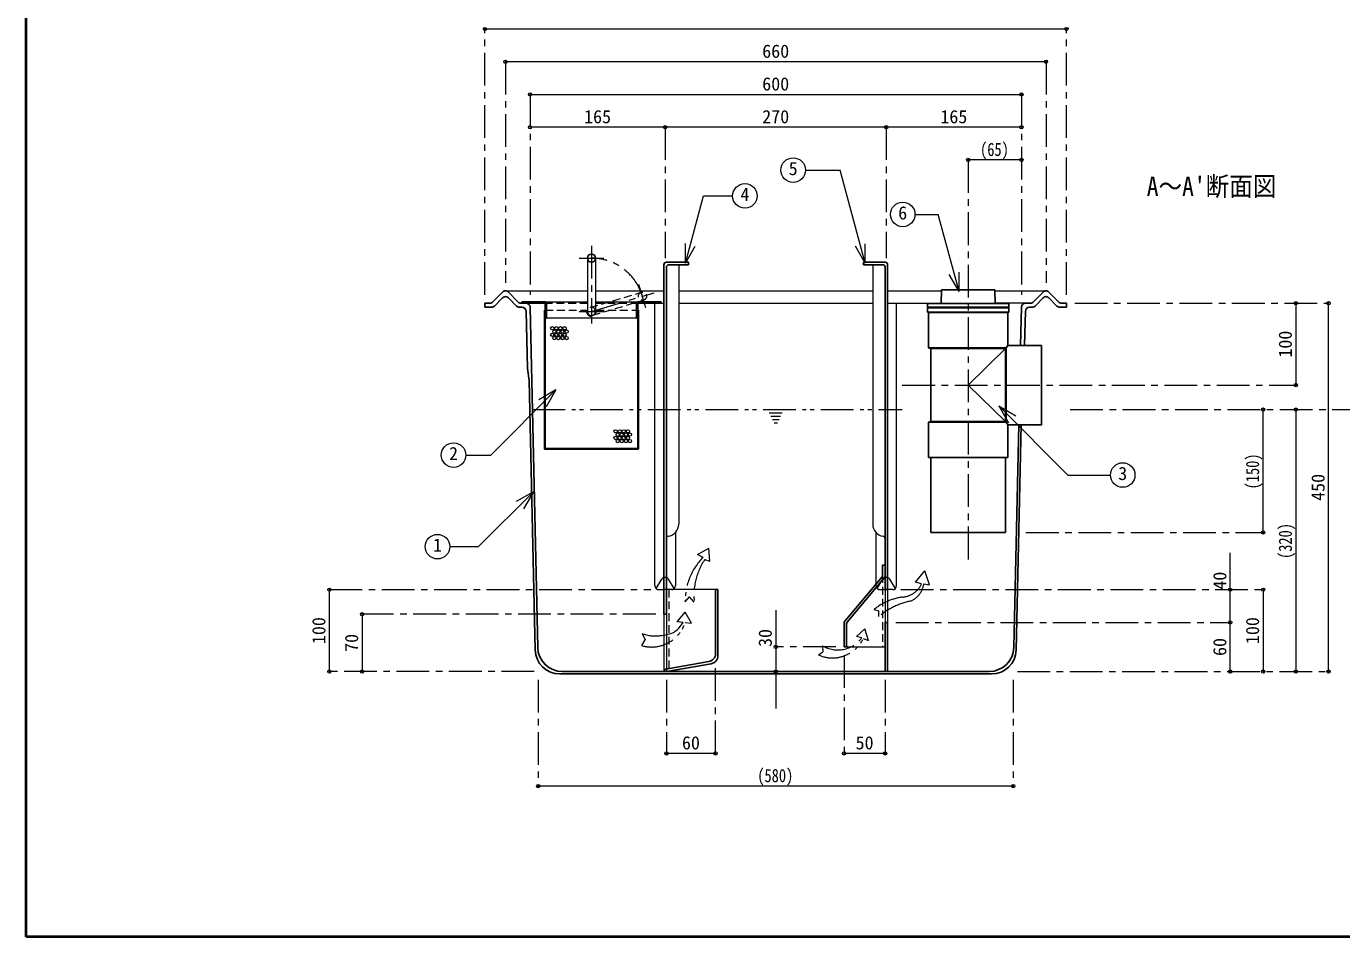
# Model space of a CAD drawing. Units: millimetres at full size, sheet at 1:8. Extents: x -1685 to 1555, y -1115 to 1133.
# Drawn here: x -1685 to -79, y -1115 to -3 of the extents above; entities that cross this region are included whole.
import ezdxf
from ezdxf.enums import TextEntityAlignment as Align

# ---------------------------------------------------------------- set-up
doc = ezdxf.new("R2010")
doc.units = ezdxf.units.MM
doc.header["$LTSCALE"] = 8
doc.header["$PDMODE"] = 32
doc.header["$PDSIZE"] = 4
for name, pattern in [('CHAIN1', [8, 5, -1, 1, -1]), ('DASHED1', [1.8, 1.2, -0.6]), ('DOUBLE_CHAIN1', [8.8, 5, -1, 0.6, -0.6, 0.6, -1])]:
    doc.linetypes.add(name, pattern=pattern)
doc.layers.add('0-0_ﾚｲﾔ1', color=4, linetype='Continuous', lineweight=9)
doc.styles.add('ＭＳ ゴシック', font='')
doc.styles.get('ＭＳ ゴシック').set_extended_font_data('MS Gothic')

msp = doc.modelspace()

# ---------------------------------------------------------------- linework, layer by layer
at = {"layer": '0-0_ﾚｲﾔ1', "color": 1, "lineweight": 40}
for p, q in [((-1684.576, -1114.982), (-1684.576, 1133.018)), ((1555.424, -1114.982), (-1684.576, -1114.982))]:
    msp.add_line(p, q, dxfattribs=at)
at = {"layer": '0-0_ﾚｲﾔ1', "linetype": 'CHAIN1'}
for p, q in [((-1124.576, -330.982), (-1124.576, -5.982)), ((-414.576, -330.982), (-414.576, -5.982)), ((-1099.576, -45.982), (-1099.576, -315.982)), ((-439.576, -45.982), (-439.576, -315.982)), ((-1069.576, -85.982), (-1069.576, -330.982)), ((-469.576, -85.982), (-469.576, -330.982)), ((-904.576, -125.982), (-904.576, -285.982)), ((-634.576, -125.982), (-634.576, -285.982)), ((-534.576, -165.982), (-534.576, -655.982)), ((-994.576, -270.982), (-994.576, -365.982)), ((-1009.576, -285.982), (-979.576, -285.982)), ((-927.996, -346.855), (-936.537, -318.096)), ((-994.576, -350.982), (-917.887, -328.205)), ((-1009.576, -350.982), (-979.576, -350.982)), ((-404.576, -340.982), (-94.576, -340.982)), ((-615.076, -440.982), (-134.576, -440.982)), ((-410.076, -470.982), (5.424, -470.982)), ((-464.076, -620.982), (-174.576, -620.982)), ((-1314.576, -690.982), (-922.165, -690.982)), ((-616.988, -690.982), (-174.576, -690.982)), ((-916.076, -720.982), (-1274.576, -720.982)), ((-623.076, -730.982), (-214.576, -730.982)), ((-696.076, -760.982), (-769.576, -760.982)), ((-843.076, -890.982), (-843.076, -784.053)), ((-686.076, -770.982), (-686.076, -890.982)), ((-1064.576, -790.982), (-1314.576, -790.982)), ((-1059.576, -800.982), (-1059.576, -930.982)), ((-903.076, -800.982), (-903.076, -890.982)), ((-636.076, -800.982), (-636.076, -890.982)), ((-479.576, -800.982), (-479.576, -930.982)), ((-474.576, -790.982), (-94.576, -790.982))]:
    msp.add_line(p, q, dxfattribs=at)
at = {"layer": '0-0_ﾚｲﾔ1'}
for p, q in [((-1124.576, -5.982), (-414.576, -5.982)), ((-439.576, -45.982), (-1099.576, -45.982)), ((-1069.576, -85.982), (-469.576, -85.982)), ((-904.576, -125.982), (-1069.576, -125.982)), ((-634.576, -125.982), (-904.576, -125.982)), ((-469.576, -125.982), (-634.576, -125.982)), ((-469.576, -165.982), (-534.576, -165.982)), ((-1099.576, -325.982), (-999.576, -325.982)), ((-989.576, -325.982), (-906.076, -325.982)), ((-888.076, -325.982), (-651.076, -325.982)), ((-633.076, -325.982), (-567.12, -325.982)), ((-502.032, -325.982), (-439.576, -325.982)), ((-1051.076, -339.482), (-999.576, -339.482)), ((-989.576, -339.482), (-938.076, -339.482)), ((-917.165, -685.982), (-917.165, -340.982)), ((-909.576, -340.982), (-906.076, -340.982)), ((-888.076, -340.982), (-651.076, -340.982)), ((-633.076, -340.982), (-567.562, -340.982)), ((-621.988, -685.982), (-621.988, -340.982)), ((-464.686, -340.982), (-501.591, -340.982)), ((-134.576, -340.982), (-134.576, -440.982)), ((-94.576, -790.982), (-94.576, -340.982)), ((-939.576, -359.482), (-1049.576, -359.482)), ((-489.076, -396.482), (-534.576, -440.982)), ((-534.576, -440.982), (-489.076, -485.482)), ((-174.576, -620.982), (-174.576, -470.982)), ((-134.576, -470.982), (-134.576, -790.982)), ((-891.988, -621.083), (-891.988, -685.982)), ((-647.165, -621.083), (-647.165, -683.966)), ((-214.576, -730.982), (-214.576, -645.982)), ((-915.7, -689.517), (-908.834, -678.361)), ((-893.452, -689.517), (-900.318, -678.361)), ((-623.452, -689.517), (-630.318, -678.361)), ((-1314.576, -790.982), (-1314.576, -690.982)), ((-912.165, -690.982), (-906.076, -690.982)), ((-626.988, -690.982), (-633.076, -690.982)), ((-174.576, -690.982), (-174.576, -790.982)), ((-1274.576, -720.982), (-1274.576, -790.982)), ((-769.576, -715.982), (-769.576, -835.982)), ((-214.576, -790.982), (-214.576, -730.982)), ((-843.076, -890.982), (-903.076, -890.982)), ((-636.076, -890.982), (-686.076, -890.982)), ((-479.576, -930.982), (-1059.576, -930.982))]:
    msp.add_line(p, q, dxfattribs=at)
at = {"layer": '0-0_ﾚｲﾔ1', "color": 7, "lineweight": 18}
for p, q in [((-733.29, -178.363), (-690.78, -178.363)), ((-660.259, -292.27), (-690.78, -178.363)), ((-599.551, -232.545), (-571.076, -232.545)), ((-545.794, -326.9), (-571.076, -232.545)), ((-879.748, -292.212), (-879.748, -268.212)), ((-879.748, -292.212), (-867.748, -271.427)), ((-660.259, -292.27), (-672.259, -271.485)), ((-660.259, -292.27), (-660.259, -268.27)), ((-999.576, -285.982), (-999.576, -350.982)), ((-989.576, -285.982), (-989.576, -350.982)), ((-888.076, -293.982), (-888.076, -610.982)), ((-651.076, -293.982), (-651.076, -610.982)), ((-545.794, -326.9), (-545.794, -302.9)), ((-545.794, -326.9), (-557.794, -306.116)), ((-1037.913, -446.894), (-1117.597, -526.578)), ((-1037.913, -446.894), (-1058.697, -458.894)), ((-1037.913, -446.894), (-1049.913, -467.678)), ((-497.369, -466.441), (-476.584, -478.441)), ((-497.369, -466.441), (-485.369, -487.226)), ((-1147.962, -526.578), (-1117.597, -526.578)), ((-1065.522, -571.323), (-1132.634, -638.434)), ((-1065.522, -571.323), (-1086.307, -583.323)), ((-1065.522, -571.323), (-1077.522, -592.107)), ((-1167.521, -638.434), (-1132.634, -638.434)), ((-843.076, -690.982), (-903.076, -690.982)), ((-636.076, -690.982), (-636.076, -730.982)), ((-633.076, -690.982), (-633.076, -730.982)), ((-906.076, -720.982), (-906.076, -790.982)), ((-903.076, -720.982), (-903.076, -790.982)), ((-682.576, -760.982), (-636.076, -760.982))]:
    msp.add_line(p, q, dxfattribs=at)
at = {"layer": '0-0_ﾚｲﾔ1', "color": 5, "lineweight": 25}
for p, q in [((-906.076, -293.982), (-906.076, -720.982)), ((-903.076, -290.982), (-876.076, -290.982)), ((-903.076, -296.982), (-903.076, -720.982)), ((-900.076, -293.982), (-876.076, -293.982)), ((-876.076, -293.982), (-876.076, -290.982)), ((-662.576, -290.982), (-662.576, -293.982)), ((-636.076, -290.982), (-662.576, -290.982)), ((-639.076, -293.982), (-662.576, -293.982)), ((-636.076, -690.982), (-636.076, -296.982)), ((-633.076, -293.982), (-633.076, -690.982)), ((-1114.894, -339.48), (-1103.149, -327.484)), ((-1112.936, -344.48), (-1103.149, -334.484)), ((-1084.258, -339.48), (-1096.004, -327.484)), ((-1096.004, -334.484), (-1086.217, -344.48)), ((-567.576, -341.482), (-567.076, -324.482)), ((-502.076, -324.482), (-567.076, -324.482)), ((-501.576, -341.482), (-502.076, -324.482)), ((-454.894, -339.48), (-443.149, -327.484)), ((-443.149, -334.484), (-452.936, -344.48)), ((-424.258, -339.48), (-436.004, -327.484)), ((-426.217, -344.48), (-436.004, -334.484)), ((-1118.467, -340.982), (-1124.576, -340.982)), ((-1124.576, -340.982), (-1124.576, -345.982)), ((-1116.509, -345.982), (-1124.576, -345.982)), ((-1079.357, -345.982), (-1082.644, -345.982)), ((-1080.686, -340.982), (-1051.826, -340.982)), ((-1051.076, -339.482), (-1079.576, -339.482)), ((-1079.576, -340.982), (-1079.576, -339.482)), ((-1060.228, -761.648), (-1069.468, -345.871)), ((-1052.076, -349.482), (-1051.076, -349.482)), ((-1052.076, -518.482), (-1052.076, -349.482)), ((-1051.076, -517.982), (-1051.076, -341.732)), ((-939.576, -340.982), (-939.576, -359.482)), ((-938.076, -339.482), (-909.576, -339.482)), ((-938.076, -341.732), (-938.076, -517.982)), ((-938.076, -349.482), (-937.076, -349.482)), ((-909.576, -340.982), (-937.326, -340.982)), ((-937.076, -518.482), (-937.076, -349.482)), ((-909.576, -340.982), (-909.576, -339.482)), ((-584.076, -341.482), (-584.076, -345.982)), ((-485.076, -341.482), (-584.076, -341.482)), ((-584.076, -345.982), (-485.076, -345.982)), ((-584.076, -346.482), (-485.076, -346.482)), ((-584.076, -351.982), (-584.076, -346.482)), ((-583.076, -395.482), (-583.076, -352.482)), ((-583.076, -352.482), (-486.076, -352.482)), ((-486.076, -392.482), (-486.076, -352.482)), ((-485.076, -341.482), (-485.076, -345.982)), ((-470.721, -392.482), (-469.685, -345.871)), ((-464.795, -350.871), (-465.719, -392.482)), ((-464.686, -340.982), (-458.467, -340.982)), ((-459.796, -345.982), (-456.509, -345.982)), ((-422.644, -345.982), (-414.576, -345.982)), ((-420.686, -340.982), (-414.576, -340.982)), ((-414.576, -340.982), (-414.576, -345.982)), ((-938.076, -359.482), (-939.576, -359.482)), ((-580.076, -396.482), (-580.076, -485.482)), ((-489.076, -396.482), (-488.076, -395.482)), ((-445.076, -392.482), (-486.076, -392.482)), ((-1063.162, -764.648), (-1070.479, -435.406)), ((-583.076, -486.482), (-488.076, -486.482)), ((-580.076, -485.482), (-489.076, -485.482)), ((-489.076, -485.482), (-488.076, -486.482)), ((-486.076, -489.482), (-488.076, -486.482)), ((-486.076, -489.482), (-486.076, -529.482)), ((-478.924, -761.648), (-472.876, -489.482)), ((-475.99, -764.648), (-469.876, -489.482)), ((-938.076, -519.482), (-1051.076, -519.482)), ((-938.576, -518.482), (-1050.576, -518.482)), ((-583.076, -529.482), (-486.076, -529.482)), ((-489.076, -529.482), (-489.076, -620.982)), ((-639.775, -675.13), (-685.377, -729.655)), ((-636.775, -676.219), (-682.377, -730.744)), ((-843.076, -690.982), (-840.076, -690.982)), ((-843.076, -769.053), (-843.076, -690.982)), ((-840.076, -771.57), (-840.076, -690.982)), ((-636.076, -690.982), (-633.076, -690.982)), ((-903.076, -720.982), (-906.076, -720.982)), ((-686.076, -731.58), (-686.076, -760.982)), ((-683.076, -732.669), (-683.076, -760.982)), ((-636.076, -730.982), (-636.076, -790.982)), ((-636.076, -730.982), (-633.076, -730.982)), ((-633.076, -790.982), (-633.076, -730.982)), ((-682.076, -760.982), (-686.076, -760.982)), ((-851.34, -778.901), (-903.597, -788.116)), ((-848.34, -781.418), (-902.576, -790.982)), ((-1033.17, -793.982), (-505.983, -793.982)), ((-508.917, -790.982), (-1030.17, -790.982))]:
    msp.add_line(p, q, dxfattribs=at)
at = {"layer": '0-0_ﾚｲﾔ1', "linetype": 'DASHED1'}
for p, q in [((-996, -346.189), (-933.69, -327.683)), ((-1051.826, -340.982), (-999.576, -340.982)), ((-1051.076, -349.482), (-1000.576, -349.482)), ((-1000.576, -350.982), (-1000.576, -349.482)), ((-993.153, -355.775), (-930.843, -337.269)), ((-989.576, -340.982), (-937.326, -340.982)), ((-639.076, -673.206), (-639.076, -760.982)), ((-647.165, -683.966), (-647.165, -685.982)), ((-645.7, -689.517), (-638.834, -678.361)), ((-903.076, -690.982), (-906.076, -690.982)), ((-900.076, -690.982), (-900.076, -790.541)), ((-642.165, -690.982), (-636.076, -690.982))]:
    msp.add_line(p, q, dxfattribs=at)
at = {"layer": '0-0_ﾚｲﾔ1', "linetype": 'DOUBLE_CHAIN1'}
for p, q in [((-1066.687, -470.982), (-615.076, -470.982)), ((-777.576, -474.982), (-761.576, -474.982)), ((-775.576, -478.982), (-763.576, -478.982)), ((-773.576, -482.982), (-765.576, -482.982)), ((-771.576, -486.982), (-767.576, -486.982)), ((-865.189, -648.21), (-851.056, -640.188)), ((-858.314, -651.648), (-865.189, -648.21)), ((-599.001, -682.016), (-587.531, -667.898)), ((-581.943, -684.957), (-587.531, -667.898)), ((-591.51, -683.679), (-599.001, -682.016)), ((-588.783, -683.679), (-581.943, -684.957)), ((-880.086, -705.888), (-874.738, -699.776)), ((-869.009, -706.27), (-874.738, -699.776)), ((-872.447, -731.862), (-880.129, -718.411)), ((-649.815, -715.389), (-643.706, -717.014)), ((-643.678, -723.913), (-643.706, -717.014)), ((-880.086, -731.098), (-872.447, -731.862)), ((-933.18, -759.364), (-928.821, -752.457)), ((-932.798, -744.467), (-928.821, -752.457)), ((-670.91, -748.19), (-660.764, -738.925)), ((-664.647, -749.996), (-670.91, -748.19)), ((-717.325, -770.795), (-711.938, -766.939)), ((-712.381, -759.543), (-711.938, -766.939))]:
    msp.add_line(p, q, dxfattribs=at)
at = {"layer": '0-0_ﾚｲﾔ1', "color": 7, "lineweight": 18}
for points in [[(-879.748, -292.212), (-857.693, -209.903), (-822.166, -209.903)], [(-497.369, -466.441), (-412.887, -550.922), (-360.937, -550.922)]]:
    msp.add_lwpolyline(points, dxfattribs=at)
at = {"layer": '0-0_ﾚｲﾔ1', "color": 5, "lineweight": 25}
for points in [[(-1074.358, -350.871), (-1072.8, -420.982), (-1070.479, -435.406)], [(-1049.576, -340.982), (-1049.576, -359.482), (-1051.076, -359.482)], [(-584.076, -351.982), (-485.076, -351.982), (-485.076, -346.482)], [(-580.076, -396.482), (-583.076, -395.482), (-488.076, -395.482)], [(-580.076, -396.482), (-489.076, -396.482), (-489.076, -485.482)], [(-486.076, -392.482), (-488.076, -395.482), (-488.076, -486.482)], [(-445.076, -392.482), (-445.076, -489.482), (-486.076, -489.482)], [(-580.076, -485.482), (-583.076, -486.482), (-583.076, -529.482)], [(-580.076, -529.482), (-580.076, -620.982), (-489.076, -620.982)], [(-639.076, -673.206), (-639.076, -660.982), (-636.076, -660.982)]]:
    msp.add_lwpolyline(points, dxfattribs=at)
at = {"layer": '0-0_ﾚｲﾔ1', "linetype": 'DASHED1'}
msp.add_lwpolyline([(-988.576, -350.982), (-988.576, -349.482), (-938.076, -349.482)], dxfattribs=at)
at = {"layer": '0-0_ﾚｲﾔ1', "linetype": 'DOUBLE_CHAIN1'}
for points in [[(-856.022, -653.94), (-849.91, -656.231), (-851.056, -640.188)], [(-882.76, -731.098), (-890.018, -730.177), (-880.129, -718.411)], [(-932.798, -744.467), (-931.905, -744.771), (-930.364, -745.285), (-928.821, -745.778), (-927.273, -746.234), (-925.72, -746.639), (-924.159, -746.979), (-923.249, -747.141), (-922.088, -747.306), (-920.074, -747.488), (-918.043, -747.557), (-915.997, -747.53), (-913.934, -747.424), (-911.856, -747.258), (-910.644, -747.141), (-908.799, -746.94), (-905.616, -746.505), (-902.475, -745.916), (-899.424, -745.124), (-896.511, -744.079), (-893.785, -742.732), (-892.309, -741.793), (-891.257, -741.007), (-889.547, -739.501), (-887.948, -737.836), (-886.435, -736.046), (-884.984, -734.166), (-883.571, -732.232), (-882.76, -731.098)], [(-662.771, -750.849), (-656.205, -753.189), (-660.764, -738.925)]]:
    msp.add_lwpolyline(points, dxfattribs=at)
at = {"layer": '0-0_ﾚｲﾔ1', "color": 7, "lineweight": 18}
for centre in [(-748.29, -178.363), (-807.166, -209.903), (-614.551, -232.545), (-1162.962, -526.578), (-345.937, -550.922), (-1182.521, -638.434)]:
    msp.add_circle(centre, 15, dxfattribs=at)
at = {"layer": '0-0_ﾚｲﾔ1', "color": 5, "lineweight": 25}
msp.add_circle((-994.576, -285.982), 5, dxfattribs=at)
at = {"layer": '0-0_ﾚｲﾔ1', "linetype": 'DASHED1'}
msp.add_circle((-932.266, -332.476), 5, dxfattribs=at)
at = {"layer": '0-0_ﾚｲﾔ1'}
for centre in [(-1042.414, -371.659), (-1042.414, -379.659), (-1039.914, -375.659), (-1039.914, -383.659), (-1037.414, -371.659), (-1037.414, -379.659), (-1034.914, -375.659), (-1034.914, -383.659), (-1032.414, -371.659), (-1032.414, -379.659), (-1029.914, -375.659), (-1029.914, -383.659), (-1027.414, -371.659), (-1027.414, -379.659), (-1024.914, -375.659), (-1024.914, -383.659), (-965.061, -497.524), (-960.061, -497.524), (-955.061, -497.524), (-950.061, -497.524), (-965.061, -505.524), (-962.561, -501.524), (-962.561, -509.524), (-960.061, -505.524), (-957.561, -501.524), (-957.561, -509.524), (-955.061, -505.524), (-952.561, -501.524), (-952.561, -509.524), (-950.061, -505.524), (-947.561, -501.524), (-947.561, -509.524)]:
    msp.add_circle(centre, 2, dxfattribs=at)
at = {"layer": '0-0_ﾚｲﾔ1', "linetype": 'CHAIN1'}
msp.add_arc((-994.576, -350.982), 65, 16.54154, 90, dxfattribs=at)
at = {"layer": '0-0_ﾚｲﾔ1', "color": 5, "lineweight": 25}
for centre, radius, start, end in [((-903.076, -293.982), 3, 90, 180), ((-900.076, -296.982), 3, 90, 180), ((-639.076, -296.982), 3, 0, 90), ((-636.076, -293.982), 3, 0, 90), ((-1099.576, -330.982), 5, 44.3947, 135.6053), ((-1099.576, -337.982), 5, 44.3947, 135.6053), ((-439.576, -330.982), 5, 44.3947, 135.6053), ((-439.576, -337.982), 5, 44.3947, 135.6053), ((-1118.467, -335.982), 5, 270, 315.6053), ((-1116.509, -340.982), 5, 270, 315.6053), ((-1082.644, -340.982), 5, 224.3947, 270), ((-1080.686, -335.982), 5, 224.3947, 270), ((-1079.357, -350.982), 5, 1.27303, 90), ((-1074.466, -345.982), 5, 1.27303, 90), ((-1051.826, -341.732), 0.75, 0, 90), ((-1051.076, -340.982), 1.5, 0, 90), ((-938.076, -340.982), 1.5, 90, 180), ((-937.326, -341.732), 0.75, 90, 180), ((-464.686, -345.982), 5, 90, 178.72697), ((-459.796, -350.982), 5, 90, 178.72697), ((-458.467, -335.982), 5, 270, 315.6053), ((-456.509, -340.982), 5, 270, 315.6053), ((-422.644, -340.982), 5, 224.3947, 270), ((-420.686, -335.982), 5, 224.3947, 270), ((-1051.076, -518.482), 1, 180, 270), ((-1050.576, -517.982), 0.5, 180, 270), ((-938.576, -517.982), 0.5, 270, 0), ((-938.076, -518.482), 1, 270, 0), ((-642.076, -673.206), 3, 320.09212, 0), ((-639.076, -674.295), 3, 320.09212, 0), ((-683.076, -731.58), 3, 140.09212, 180), ((-680.076, -732.669), 3, 140.09212, 180), ((-1033.17, -763.982), 30, 181.27303, 270), ((-1030.236, -760.982), 30, 181.27303, 270), ((-853.076, -769.053), 10, 280, 0), ((-508.917, -760.982), 30, 270, 358.72697), ((-505.983, -763.982), 30, 270, 358.72697), ((-850.076, -771.57), 10, 280, 0), ((-903.076, -791.07), 3, 100, 178.31596)]:
    msp.add_arc(centre, radius, start, end, dxfattribs=at)
at = {"layer": '0-0_ﾚｲﾔ1', "linetype": 'DASHED1'}
for centre, radius, start, end in [((-994.576, -350.982), 6, 180, 0), ((-994.576, -350.982), 5, 0, 180), ((-904.576, -680.982), 5, 72.5424, 107.4576), ((-642.165, -685.982), 5, 180, 270), ((-634.576, -680.982), 5, 72.5424, 148.38993)]:
    msp.add_arc(centre, radius, start, end, dxfattribs=at)
at = {"layer": '0-0_ﾚｲﾔ1', "color": 7, "lineweight": 18}
for centre, radius, start, end in [((-994.576, -350.982), 5, 180, 0), ((-900.076, -628.73), 3, 99.59407, 180), ((-903.076, -610.982), 15, 279.59407, 0), ((-636.076, -610.982), 15, 180, 260.40593), ((-639.076, -628.73), 3, 0, 80.40593)]:
    msp.add_arc(centre, radius, start, end, dxfattribs=at)
at = {"layer": '0-0_ﾚｲﾔ1', "linetype": 'DOUBLE_CHAIN1'}
for centre, radius, start, end in [((-805.27, -704.43), 74.83, 135.1416, 181.11652), ((-791.327, -697.772), 78.145, 145.88133, 186.24307), ((-616.541, -672.812), 27.288, 273.74331, 336.53021), ((-615.291, -680.279), 26.725, 292.27662, 352.6912), ((-604.601, -770.952), 71.635, 98.15213, 129.13625), ((-588.105, -788.456), 85.171, 101.55088, 130.72857), ((-921.237, -717.799), 43.247, 253.96884, 342.09052), ((-700.382, -732.559), 41.822, 246.10105, 334.0663), ((-693.812, -728.281), 36.361, 239.28967, 323.3302)]:
    msp.add_arc(centre, radius, start, end, dxfattribs=at)
at = {"layer": '0-0_ﾚｲﾔ1'}
for centre, start, end in [((-912.165, -685.982), 180, 270), ((-904.576, -680.982), 107.4576, 148.38993), ((-904.576, -680.982), 31.61007, 72.5424), ((-896.988, -685.982), 270, 0), ((-634.576, -680.982), 31.61007, 72.5424), ((-626.988, -685.982), 270, 0)]:
    msp.add_arc(centre, 5, start, end, dxfattribs=at)
at = {"layer": '0-0_ﾚｲﾔ1', "color": 1}
for p in [(-1124.576, -5.982), (-414.576, -5.982), (-1099.576, -45.982), (-439.576, -45.982), (-1069.576, -85.982), (-469.576, -85.982), (-1069.576, -125.982), (-904.576, -125.982), (-634.576, -125.982), (-469.576, -125.982), (-534.576, -165.982), (-469.576, -165.982), (-134.576, -340.982), (-94.576, -340.982), (-134.576, -440.982), (-174.576, -470.982), (-134.576, -470.982), (-174.576, -620.982), (-1314.576, -690.982), (-214.576, -690.982), (-174.576, -690.982), (-1274.576, -720.982), (-214.576, -730.982), (-769.576, -760.982), (-1314.576, -790.982), (-1274.576, -790.982), (-769.576, -790.982), (-214.576, -790.982), (-174.576, -790.982), (-134.576, -790.982), (-94.576, -790.982), (-903.076, -890.982), (-843.076, -890.982), (-686.076, -890.982), (-636.076, -890.982), (-1059.576, -930.982), (-479.576, -930.982)]:
    msp.add_point(p, dxfattribs=at)

# ---------------------------------------------------------------- texts
at = {"layer": '0-0_ﾚｲﾔ1', "color": 7, "style": 'ＭＳ ゴシック'}
for s, p in [('660', (-786.076, -45.982)), ('600', (-786.076, -85.982)), ('165', (-1003.576, -125.982)), ('270', (-786.076, -125.982)), ('165', (-568.576, -125.982)), ('5', (-753.79, -189.363)), ('4', (-812.666, -220.903)), ('6', (-620.051, -243.545)), ('2', (-1168.462, -537.578)), ('3', (-351.437, -561.922)), ('1', (-1188.021, -649.434)), ('60', (-884.076, -890.982)), ('50', (-672.076, -890.982))]:
    msp.add_text(s, height=16.13, dxfattribs=at).set_placement(p, align=Align.BOTTOM_LEFT)
for s, height, width, p in [('(65)', 16.13, 0.8, (-520.076, -165.982)), ("A～A'断面図", 23.46, 0.9, (-316.576, -216.982)), ('(580)', 16.13, 0.8, (-792.076, -930.982))]:
    msp.add_text(s, height=height, dxfattribs=dict(at, width=width)).set_placement(p, align=Align.BOTTOM_LEFT)
for s, p in [('100', (-134.576, -407.482)), ('450', (-94.576, -582.482)), ('40', (-214.576, -690.982)), ('100', (-1314.576, -757.482)), ('100', (-174.576, -757.482)), ('70', (-1274.576, -766.982)), ('30', (-769.576, -760.982)), ('60', (-214.576, -771.982))]:
    msp.add_text(s, height=16.13, rotation=90, dxfattribs=at).set_placement(p, align=Align.BOTTOM_LEFT)
at = {"layer": '0-0_ﾚｲﾔ1', "color": 7, "style": 'ＭＳ ゴシック', "width": 0.8}
for s, p in [('(150)', (-174.576, -568.482)), ('(320)', (-134.576, -653.482))]:
    msp.add_text(s, height=16.13, rotation=90, dxfattribs=at).set_placement(p, align=Align.BOTTOM_LEFT)

doc.saveas('drawing.dxf')
